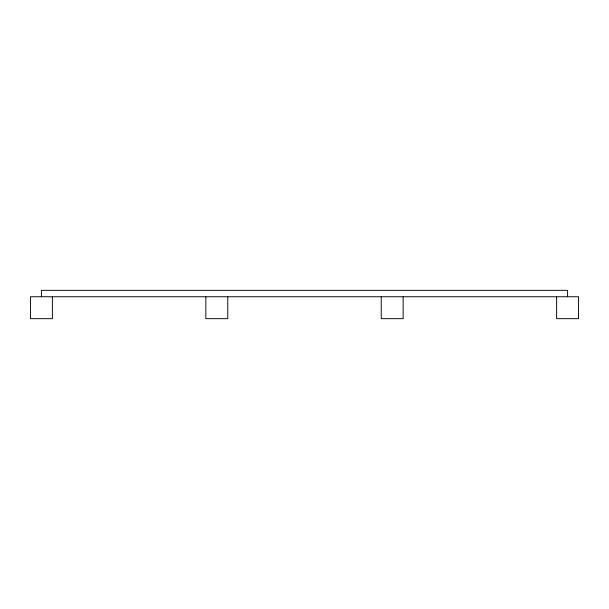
<?xml version="1.0" encoding="UTF-8"?>
<svg xmlns="http://www.w3.org/2000/svg" width="609" height="609" viewBox="0 0 609 609"><rect width="100%" height="100%" fill="white"/><g stroke="black" fill="none" stroke-linecap="round" stroke-linejoin="round"><path stroke-width="0.91" d="M567.588 296.735L567.588 290.341L41.412 290.341L41.412 296.735M556.626 296.735L556.626 318.659L578.55 318.659L578.55 296.735L30.45 296.735L30.45 318.659L52.374 318.659L52.374 296.735M403.158 296.735L403.158 318.659L381.234 318.659L381.234 296.735M227.766 296.735L227.766 318.659L205.842 318.659L205.842 296.735"/></g></svg>
